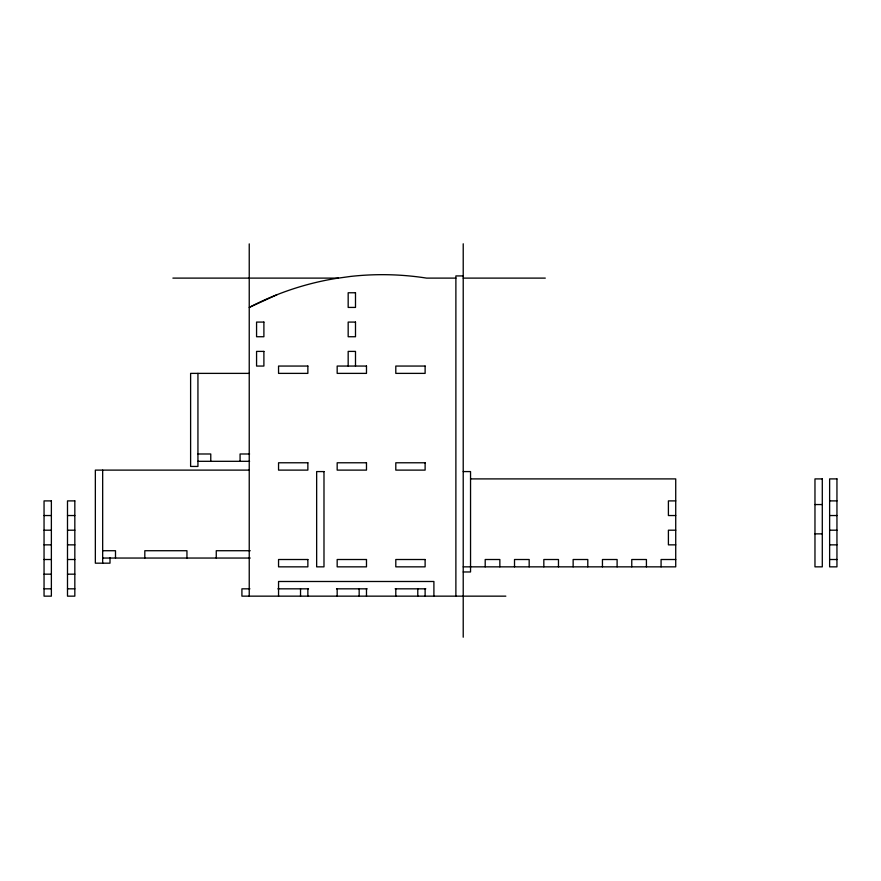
<?xml version="1.0" encoding="UTF-8"?>
<svg xmlns="http://www.w3.org/2000/svg" width="881" height="881" viewBox="0 0 881 881"><rect width="100%" height="100%" fill="white"/><g stroke="black" fill="none" stroke-linecap="round" stroke-linejoin="round"><path stroke-width="1.32" d="M276.92 294.739L249.235 307.425A286.523 286.523 0 0 1 335.551 278.506L350.638 276.425A286.523 286.523 0 0 1 426.58 278.11L455.884 278.11M463.219 275.918L455.884 275.918L455.884 596.151M172.896 278.11L338.37 278.11M463.219 278.11L545.295 278.11M249.235 373.379L190.615 373.379L190.615 466.445L197.939 466.445L197.939 373.379M197.939 453.99L210.768 453.99L210.768 461.314M249.587 453.99L240.073 453.99L240.073 461.314M197.939 461.314L249.587 461.314M249.235 470.113L95.346 470.113L95.346 563.179L110.004 563.179L110.004 557.706M463.219 471.577L470.542 471.577L470.542 571.967L463.219 571.967M470.542 478.901L675.727 478.901L675.727 566.846L463.219 566.846M675.727 500.893L668.404 500.893L668.404 515.539L675.727 515.539M829.627 500.893L836.95 500.893M814.969 504.549L822.292 504.549M44.05 515.539L51.373 515.539M67.496 515.539L74.83 515.539M829.627 515.539L836.95 515.539M44.05 530.197L51.373 530.197M67.496 530.197L74.83 530.197M675.727 530.197L668.404 530.197L668.404 544.854L675.727 544.854M829.627 530.197L836.95 530.197M814.969 533.864L822.292 533.864M44.05 544.854L51.373 544.854M67.496 544.854L74.83 544.854M829.627 544.854L836.95 544.854M102.67 550.724L115.499 550.724L115.499 558.047M250.237 550.724L216.263 550.724L216.263 558.047M102.67 558.047L250.237 558.047M44.05 559.512L51.373 559.512M67.496 559.512L74.83 559.512M675.727 559.512L661.08 559.512L661.08 566.846M829.627 559.512L836.95 559.512M44.05 574.17L51.373 574.17M67.496 574.17L74.83 574.17M44.05 588.827L51.373 588.827M67.496 588.827L74.83 588.827M249.907 588.827L241.912 588.827L241.912 596.151L505.837 596.151M277.878 588.827L308.526 588.827M336.509 588.827L367.157 588.827M395.129 588.827L425.809 588.827M646.423 566.846L646.423 559.512L631.765 559.512L631.765 566.846M617.107 566.846L617.107 559.512L602.45 559.512L602.45 566.846M587.792 566.846L587.792 559.512L573.135 559.512L573.135 566.846M558.477 566.846L558.477 559.512L543.83 559.512L543.83 566.846M529.173 566.846L529.173 559.512L514.515 559.512L514.515 566.846M499.857 566.846L499.857 559.512L485.2 559.512L485.2 566.846M463.219 243.784L463.219 637.216M433.904 596.151L433.904 581.493L278.55 581.493L278.55 596.151M425.116 588.827L425.116 596.151M417.781 588.827L417.781 596.151M395.8 588.827L395.8 596.151M366.485 588.827L366.485 596.151M359.162 588.827L359.162 596.151M355.495 366.055L355.495 351.398L348.171 351.398L348.171 366.055M337.17 588.827L337.17 596.151M307.865 588.827L307.865 596.151M300.531 588.827L300.531 596.151M249.235 243.883L249.235 596.151M186.948 558.047L186.948 550.724L144.814 550.724L144.814 558.047M102.67 470.113L102.67 563.179M355.495 292.767L348.171 292.767L348.171 307.425L355.495 307.425L355.495 292.767M263.893 322.083L256.569 322.083L256.569 336.74L263.893 336.74L263.893 322.083M355.495 322.083L348.171 322.083L348.171 336.74L355.495 336.74L355.495 322.083M263.893 351.398L256.569 351.398L256.569 366.055L263.893 366.055L263.893 351.398M307.865 366.055L278.55 366.055L278.55 373.379L307.865 373.379L307.865 366.055M366.485 366.055L337.17 366.055L337.17 373.379L366.485 373.379L366.485 366.055M425.116 366.055L395.8 366.055L395.8 373.379L425.116 373.379L425.116 366.055M307.865 462.778L278.55 462.778L278.55 470.113L307.865 470.113L307.865 462.778M366.485 462.778L337.17 462.778L337.17 470.113L366.485 470.113L366.485 462.778M425.116 462.778L395.8 462.778L395.8 470.113L425.116 470.113L425.116 462.778M323.988 471.577L316.653 471.577L316.653 566.846L323.988 566.846L323.988 471.577M822.292 478.901L814.969 478.901L814.969 566.846L822.292 566.846L822.292 478.901M836.95 478.901L829.627 478.901L829.627 566.846L836.95 566.846L836.95 478.901M51.373 500.893L44.05 500.893L44.05 596.151L51.373 596.151L51.373 500.893M74.83 500.893L67.496 500.893L67.496 596.151L74.83 596.151L74.83 500.893M307.865 559.512L278.55 559.512L278.55 566.846L307.865 566.846L307.865 559.512M366.485 559.512L337.17 559.512L337.17 566.846L366.485 566.846L366.485 559.512M425.116 559.512L395.8 559.512L395.8 566.846L425.116 566.846L425.116 559.512"/></g></svg>
